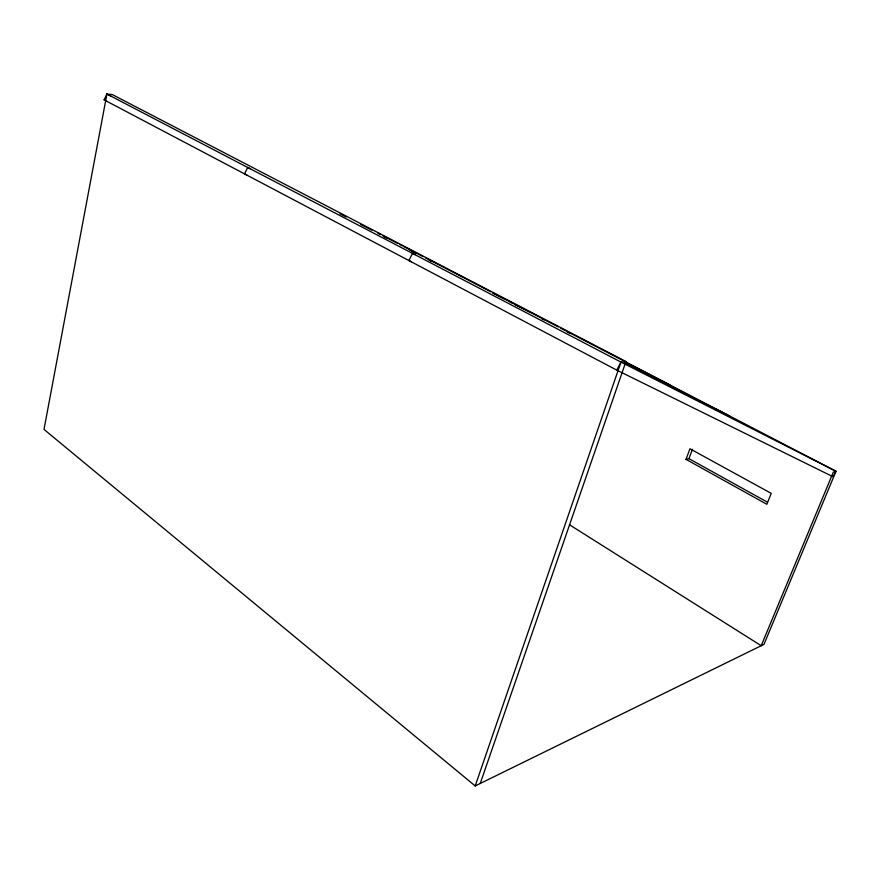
<?xml version="1.0" encoding="UTF-8"?>
<svg xmlns="http://www.w3.org/2000/svg" width="880" height="880" viewBox="0 0 880 880"><rect width="100%" height="100%" fill="white"/><g stroke="black" fill="none" stroke-linecap="round" stroke-linejoin="round"><path stroke-width="1.32" d="M480.249 783.464L625.955 361.504L112.387 94.622L106.92 94.05L44 429.418L475.189 785.95L763.972 644.369L836 471.284L625.218 361.68M475.189 785.95L620.983 362.098L625.955 361.504M686.015 459.36L689.953 448.767L771.232 493.372L766.865 504.295L686.015 459.36L688.952 458.656L767.283 502.095M688.952 458.656L692.45 449.273M106.92 94.05L620.983 362.098L836 471.284L833.019 476.729L616.748 370.117L104.115 99.858L106.92 94.05L110.583 95.931M616.748 370.117L620.983 362.098M836 471.284L833.338 472.087L761.2 645.722L569.426 524.722M411.323 261.756L408.881 260.524L412.522 253.396L414.964 254.65M246.972 175.12L244.519 173.877L247.709 167.464L250.151 168.718M104.115 99.858L106.557 101.101M624.888 362.879L728.838 415.844L715.99 409.156M492.932 293.161L503.91 298.793M510.004 301.917L512.446 303.171M541.662 318.637L544.104 319.891M567.116 331.76L569.558 333.003L567.182 331.76M624.877 361.911L670.032 384.989M340.098 213.818L346.203 216.953M360.855 224.488L371.833 230.131M377.938 233.266L380.38 234.52M382.822 235.774L397.474 243.298M399.916 244.552L402.358 245.806M384.098 236.819L386.54 238.062M409.662 249.931L415.745 253.055M411.455 250.921L413.897 252.175M428.538 259.688L430.98 260.942M403.568 246.433L423.06 256.575M425.502 257.84L427.933 259.105M429 259.655L466.917 279.367M467.753 279.807L490.765 291.775M493.196 293.04L514.426 304.073M530.255 312.312L538.01 316.338M538.78 316.745L558.272 326.876M560.714 328.141L622.798 360.426M429.99 260.403L432.278 261.591M529.529 311.927L514.888 304.425L529.529 311.927"/></g></svg>
